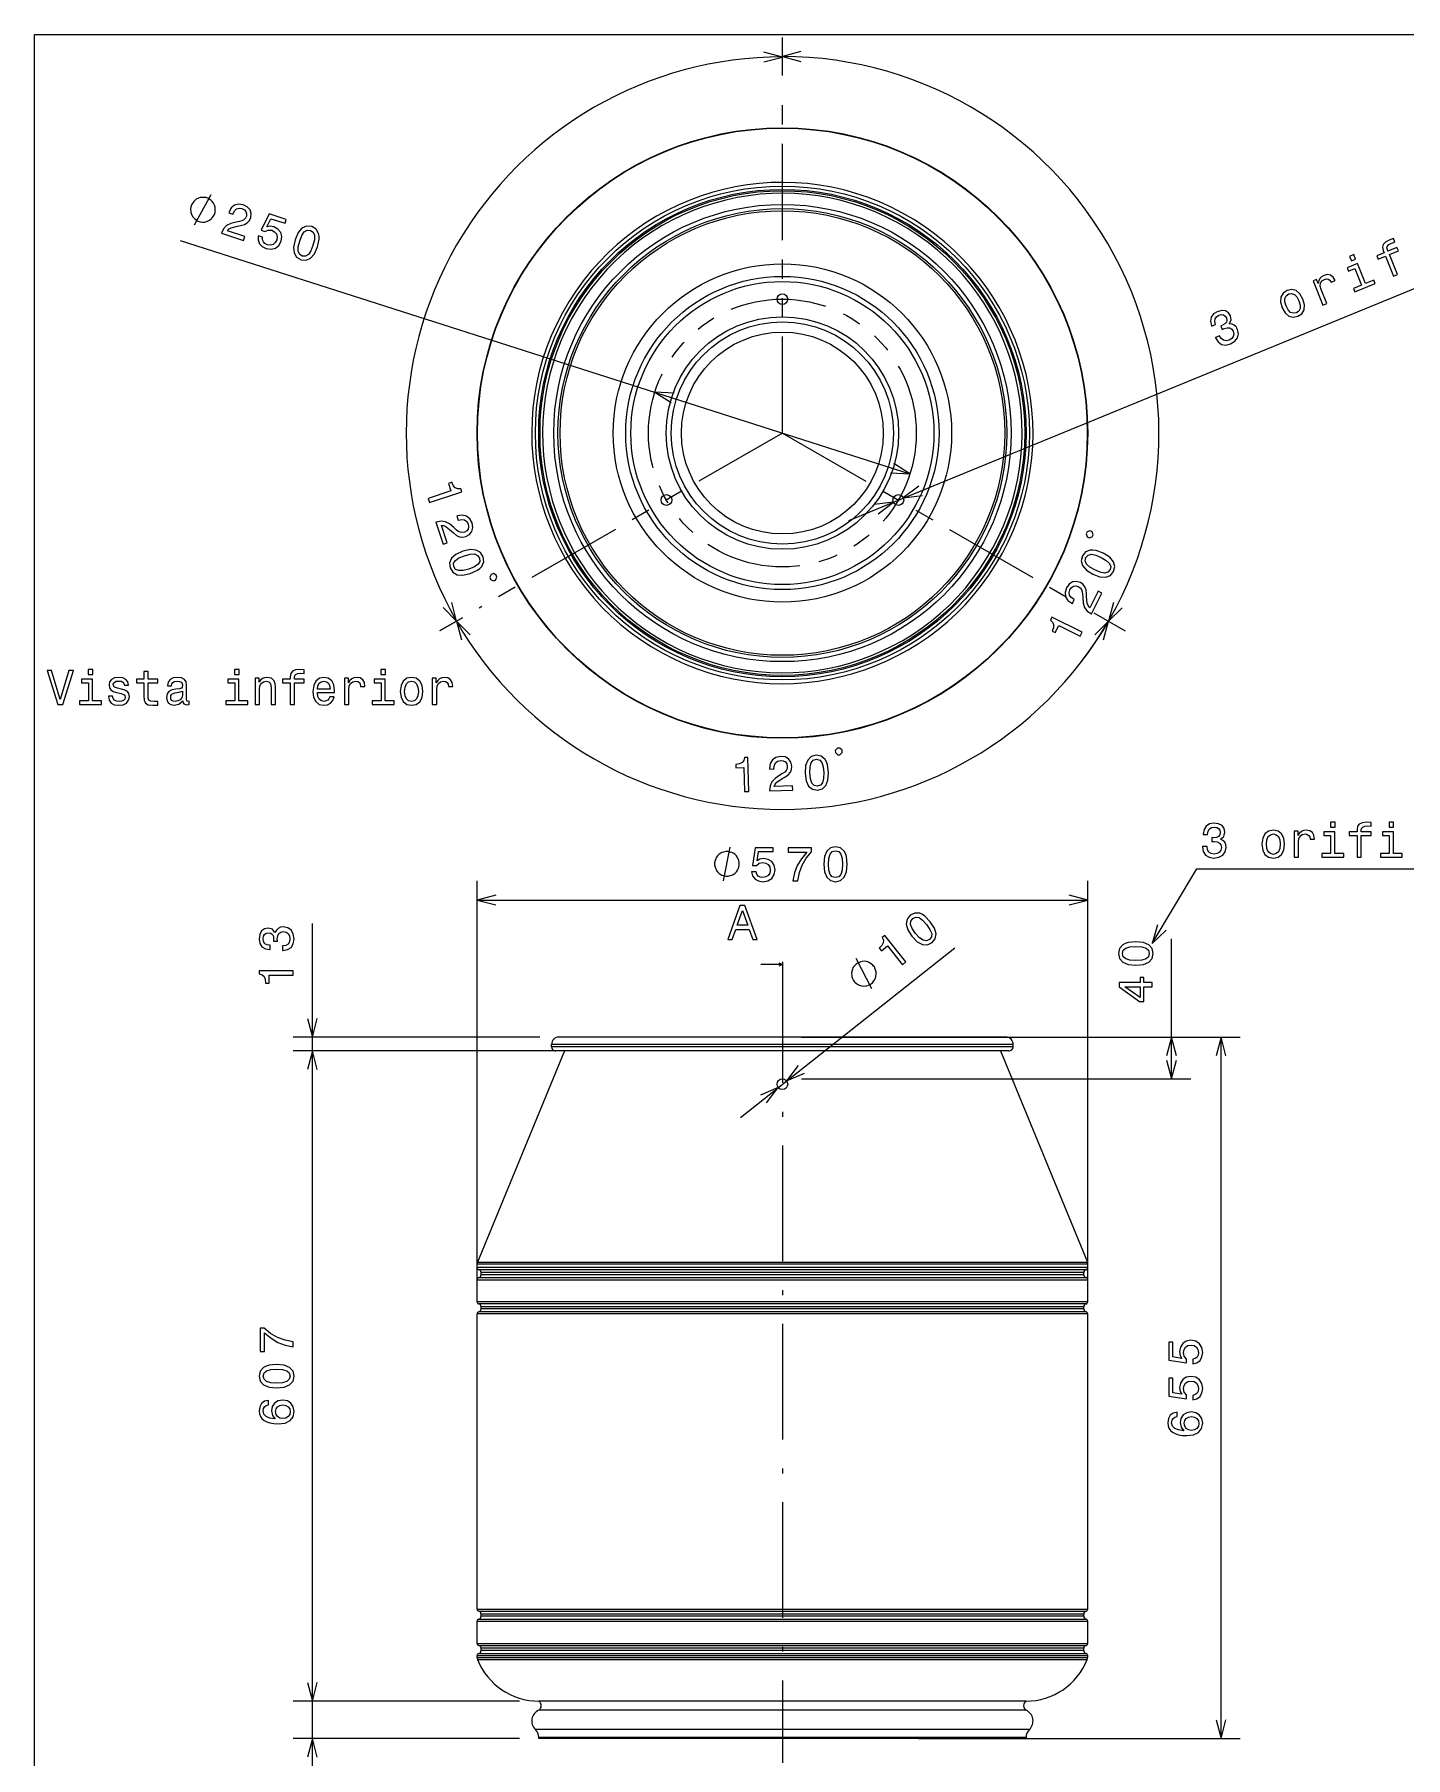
# Model space of a CAD drawing. Extents: x 25 to 410, y 10 to 284.
# Drawn here: x 25 to 167.2, y 105.2 to 284 of the extents above; entities that cross this region are included whole.
import ezdxf

# ---------------------------------------------------------------- set-up
doc = ezdxf.new("R2010")
doc.units = 0
doc.linetypes.add('DASHDOT', pattern=[18.5, 12, -3, 0.5, -3])
doc.linetypes.add('PHANTOM', pattern=[20, 10, -2, 2, -2, 2, -2])
doc.layers.get('0').update_dxf_attribs({"linetype": 'CONTINUOUS'})
doc.layers.add('cotas', color=2, linetype='CONTINUOUS', lineweight=20)
doc.layers.add('ejes', color=1, linetype='CONTINUOUS', lineweight=20)

msp = doc.modelspace()

# ---------------------------------------------------------------- linework, layer by layer
at = {"color": 7}
for p, q in [((25, 10), (25, 284)), ((25, 284), (410, 284)), ((114.06, 179.21), (78.64, 179.21)), ((114.06, 178.98), (78.64, 178.98)), ((113.69, 179.98), (79.42, 179.98)), ((125.75, 179.98), (91.48, 179.98)), ((111.85, 178.54), (51.83, 178.54)), ((79.97, 178.54), (70.95, 156.63)), ((113.85, 178.54), (79.08, 178.54)), ((125.2, 178.54), (134.22, 156.63)), ((117.76, 156.07), (74.79, 156.07)), ((117.68, 155.85), (74.95, 155.85)), ((133.84, 155.56), (75.15, 155.56)), ((74.79, 154.81), (117.76, 154.81)), ((74.95, 155.03), (117.68, 155.03)), ((133.84, 155.32), (75.15, 155.32)), ((117.76, 152.51), (74.79, 152.51)), ((117.68, 152.29), (74.95, 152.29)), ((133.84, 152), (75.15, 152)), ((70.92, 120.63), (70.92, 151.26)), ((117.76, 151.26), (74.79, 151.26)), ((117.68, 151.47), (74.95, 151.47)), ((133.84, 151.77), (75.15, 151.77)), ((134.25, 120.63), (134.25, 151.26)), ((74.79, 120.63), (117.76, 120.63)), ((74.95, 120.41), (117.68, 120.41)), ((133.84, 120.12), (75.15, 120.12)), ((133.84, 119.89), (75.15, 119.89)), ((74.79, 119.38), (117.76, 119.38)), ((74.95, 119.59), (117.68, 119.59)), ((74.79, 117.08), (117.76, 117.08)), ((74.95, 116.86), (117.68, 116.86)), ((133.84, 116.57), (75.15, 116.57)), ((133.84, 116.33), (75.15, 116.33)), ((70.92, 115.6), (117.76, 115.6)), ((70.96, 115.4), (117.75, 115.4)), ((74.79, 115.82), (117.76, 115.82)), ((74.95, 116.04), (117.68, 116.04)), ((75.31, 111.09), (51.83, 111.09)), ((114.7, 111.09), (77.31, 111.09)), ((114.7, 110.14), (77.3, 110.14)), ((114.87, 108.14), (76.96, 108.14)), ((114.7, 107.33), (77.31, 107.33)), ((114.7, 107.2), (77.31, 107.2))]:
    msp.add_line(p, q, dxfattribs=at)
at = {"color": 7, "ltscale": 0.099339}
msp.add_line((102.58, 279.73), (102.58, 283.7), dxfattribs=at)
at = {"color": 7, "ltscale": 0.098332}
msp.add_line((102.58, 279.73), (102.58, 283.66), dxfattribs=at)
at = {"color": 7, "ltscale": 0.068475}
msp.add_line((69.4, 223.49), (67.03, 222.12), dxfattribs=at)
at = {"color": 7, "ltscale": 0.094254}
msp.add_line((134.87, 224.01), (138.14, 222.12), dxfattribs=at)
at = {"color": 1, "ltscale": 0.013889}
msp.add_line((102.58, 187.78), (102.58, 187.22), dxfattribs=at)
at = {"color": 1, "ltscale": 0.055556}
msp.add_line((102.58, 187.5), (100.36, 187.5), dxfattribs=at)
at = {"color": 7, "ltscale": 0.005556}
for p, q in [((78.64, 178.98), (78.64, 179.21)), ((126.53, 178.98), (126.53, 179.21))]:
    msp.add_line(p, q, dxfattribs=at)
at = {"color": 7, "ltscale": 0.311622}
for p, q in [((126.53, 179.21), (114.06, 179.21)), ((126.53, 178.98), (114.06, 178.98))]:
    msp.add_line(p, q, dxfattribs=at)
at = {"color": 7, "ltscale": 0.305837}
msp.add_line((126.08, 178.54), (113.85, 178.54), dxfattribs=at)
at = {"color": 7, "ltscale": 0.009893}
msp.add_line((70.92, 156.07), (70.92, 156.46), dxfattribs=at)
at = {"color": 7, "ltscale": 0.096914}
for p, q in [((74.79, 156.07), (70.92, 156.07)), ((70.92, 154.81), (74.79, 154.81)), ((74.79, 152.51), (70.92, 152.51)), ((74.79, 151.26), (70.92, 151.26)), ((70.92, 120.63), (74.79, 120.63)), ((70.92, 119.38), (74.79, 119.38)), ((70.92, 117.08), (74.79, 117.08)), ((70.92, 115.82), (74.79, 115.82))]:
    msp.add_line(p, q, dxfattribs=at)
at = {"color": 7, "ltscale": 0.096379}
for p, q in [((74.95, 155.85), (71.09, 155.85)), ((71.09, 155.03), (74.95, 155.03)), ((74.95, 152.29), (71.09, 152.29)), ((74.95, 151.47), (71.09, 151.47)), ((71.09, 120.41), (74.95, 120.41)), ((71.09, 119.59), (74.95, 119.59)), ((71.09, 116.86), (74.95, 116.86)), ((71.09, 116.04), (74.95, 116.04))]:
    msp.add_line(p, q, dxfattribs=at)
at = {"color": 7, "ltscale": 0.095656}
for p, q in [((75.15, 155.56), (71.33, 155.56)), ((75.15, 155.32), (71.33, 155.32)), ((75.15, 152), (71.33, 152)), ((75.15, 151.77), (71.33, 151.77)), ((75.15, 120.12), (71.33, 120.12)), ((75.15, 119.89), (71.33, 119.89)), ((75.15, 116.57), (71.33, 116.57)), ((75.15, 116.33), (71.33, 116.33))]:
    msp.add_line(p, q, dxfattribs=at)
at = {"color": 7, "ltscale": 0.005866}
for p, q in [((71.33, 155.32), (71.33, 155.56)), ((133.84, 155.32), (133.84, 155.56)), ((71.33, 151.77), (71.33, 152)), ((133.84, 151.77), (133.84, 152)), ((71.33, 116.33), (71.33, 116.57)), ((133.84, 116.33), (133.84, 116.57))]:
    msp.add_line(p, q, dxfattribs=at)
at = {"color": 7, "ltscale": 0.379144}
msp.add_line((102.58, 156.63), (117.75, 156.63), dxfattribs=at)
at = {"color": 7, "ltscale": 0.379545}
msp.add_line((102.58, 156.46), (117.76, 156.46), dxfattribs=at)
at = {"color": 7, "ltscale": 0.409845}
for p, q in [((134.07, 155.85), (117.68, 155.85)), ((117.68, 155.03), (134.07, 155.03)), ((134.07, 152.29), (117.68, 152.29)), ((134.07, 151.47), (117.68, 151.47)), ((117.68, 120.41), (134.07, 120.41)), ((117.68, 119.59), (134.07, 119.59)), ((117.68, 116.86), (134.07, 116.86)), ((117.68, 116.04), (134.07, 116.04))]:
    msp.add_line(p, q, dxfattribs=at)
at = {"color": 7, "ltscale": 0.411686}
msp.add_line((117.75, 156.63), (134.22, 156.63), dxfattribs=at)
at = {"color": 7, "ltscale": 0.412121}
msp.add_line((117.76, 156.46), (134.25, 156.46), dxfattribs=at)
at = {"color": 7, "ltscale": 0.412122}
for p, q in [((134.25, 156.07), (117.76, 156.07)), ((117.76, 154.81), (134.25, 154.81)), ((134.25, 152.51), (117.76, 152.51)), ((134.25, 151.26), (117.76, 151.26)), ((117.76, 120.63), (134.25, 120.63)), ((117.76, 119.38), (134.25, 119.38)), ((117.76, 117.08), (134.25, 117.08)), ((117.76, 115.82), (134.25, 115.82)), ((117.76, 115.6), (134.25, 115.6))]:
    msp.add_line(p, q, dxfattribs=at)
at = {"color": 7, "ltscale": 0.009891}
msp.add_line((134.25, 156.07), (134.25, 156.46), dxfattribs=at)
at = {"color": 7, "ltscale": 0.057509}
for p, q in [((70.92, 152.51), (70.92, 154.81)), ((134.25, 152.51), (134.25, 154.81)), ((70.92, 117.08), (70.92, 119.38)), ((134.25, 117.08), (134.25, 119.38))]:
    msp.add_line(p, q, dxfattribs=at)
at = {"color": 7, "ltscale": 0.005867}
for p, q in [((71.33, 119.89), (71.33, 120.12)), ((133.84, 119.89), (133.84, 120.12))]:
    msp.add_line(p, q, dxfattribs=at)
at = {"color": 7, "ltscale": 0.005485}
for p, q in [((70.92, 115.6), (70.92, 115.82)), ((134.25, 115.6), (134.25, 115.82))]:
    msp.add_line(p, q, dxfattribs=at)
at = {"color": 7, "ltscale": 0.411609}
msp.add_line((117.75, 115.4), (134.21, 115.4), dxfattribs=at)
at = {"color": 7, "ltscale": 0.328974}
for p, q in [((127.86, 111.09), (114.7, 111.09)), ((127.86, 107.33), (114.7, 107.33))]:
    msp.add_line(p, q, dxfattribs=at)
at = {"color": 7, "ltscale": 0.329019}
msp.add_line((127.86, 110.14), (114.7, 110.14), dxfattribs=at)
at = {"color": 7, "ltscale": 0.003366}
for p, q in [((77.31, 107.2), (77.31, 107.33)), ((127.86, 107.2), (127.86, 107.33))]:
    msp.add_line(p, q, dxfattribs=at)
at = {"color": 7, "ltscale": 0.33347}
msp.add_line((128.21, 108.14), (114.87, 108.14), dxfattribs=at)
at = {"color": 7, "ltscale": 0.262258}
msp.add_line((125.19, 107.2), (114.7, 107.2), dxfattribs=at)
at = {"color": 7, "ltscale": 0.066716}
msp.add_line((127.86, 107.2), (125.19, 107.2), dxfattribs=at)
at = {"color": 4}
for points in [[(31.05, 218.11), (30.58, 218.11), (30.58, 217.61), (31.05, 217.61)], [(46.23, 218.11), (45.76, 218.11), (45.76, 217.61), (46.23, 217.61)], [(51.54, 216.73), (51.54, 214.49), (51.98, 214.49), (51.98, 216.73), (52.99, 216.73), (52.99, 217.11), (51.98, 217.11), (51.98, 217.28), (52.02, 217.48), (52.14, 217.62), (52.33, 217.7), (52.62, 217.73), (52.99, 217.71), (52.99, 218.09), (52.51, 218.11), (52.08, 218.07), (51.78, 217.93), (51.6, 217.7), (51.54, 217.36), (51.54, 217.11), (50.73, 217.11), (50.73, 216.73)], [(61.41, 218.11), (60.94, 218.11), (60.94, 217.61), (61.41, 217.61)], [(28.56, 218), (27.68, 215.02), (26.78, 218), (26.3, 218), (27.43, 214.49), (27.93, 214.49), (29.04, 218)], [(31.03, 214.87), (31.03, 217.11), (29.89, 217.11), (29.89, 216.73), (30.59, 216.73), (30.59, 214.87), (29.68, 214.87), (29.68, 214.49), (31.95, 214.49), (31.95, 214.87)], [(34.04, 216.07), (33.61, 216.17), (33.29, 216.29), (33.18, 216.53), (33.21, 216.69), (33.32, 216.81), (33.49, 216.89), (33.74, 216.92), (33.98, 216.89), (34.16, 216.8), (34.28, 216.66), (34.33, 216.48), (34.77, 216.48), (34.77, 216.49), (34.69, 216.82), (34.48, 217.08), (34.16, 217.24), (33.74, 217.3), (33.31, 217.24), (33, 217.07), (32.8, 216.82), (32.74, 216.51), (32.79, 216.21), (32.93, 216), (33.16, 215.84), (33.5, 215.74), (33.99, 215.62), (34.29, 215.49), (34.37, 215.39), (34.4, 215.24), (34.36, 215.05), (34.24, 214.91), (34.04, 214.82), (33.78, 214.79), (33.5, 214.82), (33.3, 214.93), (33.16, 215.1), (33.11, 215.34), (32.68, 215.34), (32.75, 214.93), (32.96, 214.64), (33.28, 214.46), (33.74, 214.4), (34.21, 214.46), (34.56, 214.64), (34.77, 214.92), (34.85, 215.29), (34.79, 215.61), (34.64, 215.82), (34.38, 215.97)], [(36.34, 216.73), (36.34, 215.38), (36.37, 214.94), (36.51, 214.63), (36.79, 214.46), (37.27, 214.4), (37.8, 214.42), (37.8, 214.81), (37.41, 214.78), (37.07, 214.82), (36.88, 214.94), (36.8, 215.15), (36.78, 215.45), (36.78, 216.73), (37.8, 216.73), (37.8, 217.11), (36.78, 217.11), (36.78, 217.9), (36.34, 217.9), (36.34, 217.11), (35.57, 217.11), (35.57, 216.73)], [(40.39, 214.85), (40.39, 214.83), (40.42, 214.66), (40.49, 214.54), (40.81, 214.44), (41.06, 214.48), (41.06, 214.83), (40.95, 214.81), (40.81, 214.88), (40.78, 215.08), (40.78, 216.48), (40.72, 216.84), (40.55, 217.09), (40.24, 217.24), (39.81, 217.3), (39.38, 217.24), (39.07, 217.07), (38.87, 216.8), (38.81, 216.45), (38.81, 216.41), (39.21, 216.41), (39.24, 216.63), (39.35, 216.78), (39.53, 216.87), (39.79, 216.9), (40.04, 216.88), (40.21, 216.8), (40.32, 216.67), (40.36, 216.49), (40.33, 216.28), (40.25, 216.17), (40.05, 216.12), (39.67, 216.08), (39.24, 215.99), (38.93, 215.83), (38.75, 215.58), (38.7, 215.2), (38.75, 214.87), (38.9, 214.62), (39.15, 214.47), (39.5, 214.41), (39.97, 214.52)], [(46.21, 214.87), (46.21, 217.11), (45.07, 217.11), (45.07, 216.73), (45.77, 216.73), (45.77, 214.87), (44.86, 214.87), (44.86, 214.49), (47.13, 214.49), (47.13, 214.87)], [(47.89, 214.49), (48.33, 214.49), (48.33, 216.06), (48.38, 216.41), (48.53, 216.68), (48.75, 216.84), (49.05, 216.9), (49.3, 216.85), (49.45, 216.71), (49.52, 216.49), (49.55, 216.18), (49.55, 214.49), (49.99, 214.49), (49.99, 216.27), (49.97, 216.63), (49.88, 216.93), (49.58, 217.2), (49.12, 217.3), (48.86, 217.26), (48.65, 217.17), (48.46, 217), (48.31, 216.79), (48.31, 217.2), (47.89, 217.2)], [(54.35, 215.72), (56.13, 215.72), (56.13, 215.93), (56.05, 216.51), (55.83, 216.94), (55.47, 217.2), (55.01, 217.3), (54.55, 217.2), (54.19, 216.91), (53.97, 216.46), (53.89, 215.85), (53.96, 215.23), (54.19, 214.78), (54.54, 214.49), (54.99, 214.4), (55.38, 214.46), (55.71, 214.63), (55.94, 214.91), (56.08, 215.27), (55.64, 215.27), (55.55, 215.07), (55.42, 214.92), (55.05, 214.8), (54.76, 214.85), (54.54, 215.03), (54.4, 215.32), (54.35, 215.7)], [(54.35, 216.09), (54.41, 216.44), (54.54, 216.7), (54.75, 216.85), (55.02, 216.91), (55.29, 216.85), (55.49, 216.7), (55.62, 216.44), (55.67, 216.09)], [(57.16, 214.49), (57.61, 214.49), (57.61, 216.04), (57.65, 216.41), (57.79, 216.68), (58.01, 216.84), (58.31, 216.9), (58.53, 216.86), (58.7, 216.76), (58.8, 216.59), (58.83, 216.36), (59.28, 216.36), (59.22, 216.77), (59.06, 217.06), (58.78, 217.24), (58.4, 217.3), (58.14, 217.26), (57.92, 217.16), (57.72, 216.98), (57.57, 216.75), (57.57, 217.2), (57.16, 217.2)], [(61.39, 214.87), (61.39, 217.11), (60.25, 217.11), (60.25, 216.73), (60.95, 216.73), (60.95, 214.87), (60.04, 214.87), (60.04, 214.49), (62.31, 214.49), (62.31, 214.87)], [(62.94, 215.84), (63.02, 215.23), (63.25, 214.78), (63.62, 214.49), (64.11, 214.4), (64.6, 214.49), (64.97, 214.77), (65.2, 215.22), (65.29, 215.84), (65.2, 216.46), (64.97, 216.92), (64.6, 217.2), (64.11, 217.3), (63.62, 217.2), (63.25, 216.91), (63.02, 216.46)], [(63.39, 215.85), (63.44, 216.3), (63.58, 216.63), (63.81, 216.83), (64.11, 216.9), (64.42, 216.83), (64.64, 216.64), (64.78, 216.3), (64.83, 215.85), (64.78, 215.39), (64.64, 215.06), (64.42, 214.86), (64.11, 214.79), (63.81, 214.86), (63.58, 215.06), (63.44, 215.39)], [(66.27, 214.49), (66.72, 214.49), (66.72, 216.04), (66.76, 216.41), (66.9, 216.68), (67.12, 216.84), (67.42, 216.9), (67.64, 216.86), (67.81, 216.76), (67.91, 216.59), (67.94, 216.36), (68.39, 216.36), (68.33, 216.77), (68.16, 217.06), (67.89, 217.24), (67.51, 217.3), (67.25, 217.26), (67.03, 217.16), (66.83, 216.98), (66.68, 216.75), (66.68, 217.2), (66.27, 217.2)], [(40.34, 215.44), (40.28, 215.18), (40.12, 214.98), (39.88, 214.85), (39.58, 214.8), (39.39, 214.83), (39.25, 214.91), (39.16, 215.05), (39.14, 215.24), (39.16, 215.42), (39.24, 215.55), (39.56, 215.69), (39.97, 215.75), (40.34, 215.87)]]:
    msp.add_lwpolyline(points, close=True, dxfattribs=at)
at = {"color": 1}
for points in [[(96.91, 190.12), (97.37, 190.12), (97.74, 191.15), (99.14, 191.15), (99.5, 190.12), (99.98, 190.12), (98.7, 193.63), (98.18, 193.63)], [(97.9, 191.58), (98.44, 193.12), (98.98, 191.58)]]:
    msp.add_lwpolyline(points, close=True, dxfattribs=at)
msp.add_lwpolyline([(102.25, 187.36), (102.58, 187.5), (102.25, 187.64)], dxfattribs=at)
at = {"color": 7}
for points in [[(54.34, 176.61), (53.83, 178.54), (53.31, 176.61)], [(70.92, 156.46), (101.52, 156.46), (102.58, 156.46)], [(70.95, 156.63), (101.57, 156.63), (102.58, 156.63)], [(53.31, 113.02), (53.83, 111.09), (54.34, 113.02)]]:
    msp.add_lwpolyline(points, dxfattribs=at)
for centre, radius in [((102.58, 242.65), 31.67), ((102.58, 242.65), 31.63), ((102.58, 242.65), 25.62), ((102.58, 242.65), 25.28), ((102.58, 242.65), 25.14), ((102.58, 242.65), 23.72), ((102.58, 242.65), 23.28), ((102.58, 242.65), 23.06), ((102.58, 242.65), 17.55), ((102.58, 242.65), 16.25), ((102.58, 242.65), 15.72), ((102.58, 256.54), 0.556), ((102.58, 242.65), 12.06), ((102.58, 242.65), 11.53), ((102.58, 242.65), 10.47), ((90.55, 235.7), 0.556), ((114.61, 235.7), 0.556), ((102.58, 175.09), 0.556)]:
    msp.add_circle(centre, radius, dxfattribs=at)
for centre, radius, start, end in [((102.58, 242.65), 26, 61.3521, 241.3521), ((102.58, 242.65), 24.87, 61.3521, 241.3521), ((102.58, 242.65), 26, 241.3521, 61.3521), ((102.58, 242.65), 24.87, 241.3521, 61.3521), ((79.42, 179.21), 0.778, 90, 180), ((79.08, 178.98), 0.444, 180, 270), ((125.75, 179.21), 0.778, 360, 90), ((126.08, 178.98), 0.444, 270, 0), ((71.36, 156.46), 0.444, 157.6225, 180), ((71.14, 156.07), 0.222, 180, 257.7155), ((71.03, 155.56), 0.3, 360, 77.7155), ((134.14, 155.56), 0.3, 102.2845, 180), ((134.03, 156.07), 0.222, 282.2845, 0), ((133.81, 156.46), 0.444, 360, 22.3775), ((71.14, 154.81), 0.222, 102.2845, 180), ((71.03, 155.32), 0.3, 282.2845, 0), ((134.14, 155.32), 0.3, 180, 257.7155), ((134.03, 154.81), 0.222, 360, 77.7155), ((71.14, 152.51), 0.222, 180, 257.7155), ((71.03, 152), 0.3, 360, 77.7155), ((134.14, 152), 0.3, 102.2845, 180), ((134.03, 152.51), 0.222, 282.2845, 0), ((71.14, 151.26), 0.222, 102.2845, 180), ((71.03, 151.77), 0.3, 282.2845, 0), ((134.14, 151.77), 0.3, 180, 257.7155), ((134.03, 151.26), 0.222, 360, 77.7155), ((71.14, 120.63), 0.222, 180, 257.7155), ((71.03, 120.12), 0.3, 360, 77.7155), ((71.03, 119.89), 0.3, 282.2845, 0), ((134.14, 120.12), 0.3, 102.2845, 180), ((134.14, 119.89), 0.3, 180, 257.7155), ((134.03, 120.63), 0.222, 282.2845, 0), ((71.14, 119.38), 0.222, 102.2845, 180), ((134.03, 119.38), 0.222, 360, 77.7155), ((71.14, 117.08), 0.222, 180, 257.7155), ((71.03, 116.57), 0.3, 360, 77.7155), ((71.03, 116.33), 0.3, 282.2845, 0), ((134.14, 116.57), 0.3, 102.2845, 180), ((134.14, 116.33), 0.3, 180, 257.7155), ((134.03, 117.08), 0.222, 282.2845, 0), ((71.14, 115.82), 0.222, 102.2845, 180), ((71.47, 115.6), 0.556, 180, 201.7041), ((77.31, 117.92), 6.83, 201.7041, 270), ((127.86, 117.92), 6.83, 270, 338.2959), ((134.03, 115.82), 0.222, 360, 77.7155), ((133.69, 115.6), 0.556, 338.2959, 360), ((77.01, 110.62), 0.556, 301.217, 58.3634), ((128.15, 110.62), 0.556, 121.6366, 238.783), ((77.8, 109.03), 1.22, 114.158, 226.4432), ((127.36, 109.03), 1.22, 313.5568, 65.842), ((76.19, 107.33), 1.11, 360, 46.4432), ((128.97, 107.33), 1.11, 133.5568, 180)]:
    msp.add_arc(centre, radius, start, end, dxfattribs=at)
at = {"layer": 'cotas'}
for p, q in [((109.47, 233.59), (199.77, 270.64)), ((40.11, 262.64), (115.81, 238.42)), ((70.92, 153.26), (70.92, 196.2)), ((134.25, 153.26), (134.25, 196.2)), ((70.92, 194.2), (134.25, 194.2)), ((98.22, 171.65), (120.47, 189.23)), ((77.42, 179.98), (51.83, 179.98)), ((104.58, 179.98), (144.95, 179.98)), ((115.69, 179.98), (150.08, 179.98)), ((148.08, 107.2), (148.08, 179.98)), ((111.85, 178.54), (51.83, 178.54)), ((53.83, 111.09), (53.83, 178.54)), ((104.58, 175.65), (144.95, 175.65)), ((53.83, 95.43), (53.83, 116.09)), ((75.31, 111.09), (51.83, 111.09)), ((75.31, 107.2), (51.83, 107.2)), ((116.7, 107.2), (150.08, 107.2))]:
    msp.add_line(p, q, dxfattribs=at)
at = {"layer": 'cotas', "ltscale": 0.067553}
msp.add_line((69.4, 223.49), (67.06, 222.14), dxfattribs=at)
at = {"layer": 'cotas', "ltscale": 0.094169}
msp.add_line((134.87, 224.01), (138.14, 222.12), dxfattribs=at)
at = {"layer": 'cotas', "ltscale": 0.455412}
msp.add_line((53.83, 173.54), (53.83, 191.76), dxfattribs=at)
at = {"layer": 'cotas', "ltscale": 0.363198}
msp.add_line((142.95, 175.65), (142.95, 190.18), dxfattribs=at)
at = {"layer": 'cotas'}
for points in [[(100.65, 281.15), (102.58, 281.66), (100.65, 282.18)], [(104.51, 282.22), (102.58, 281.7), (104.51, 281.19)], [(41.61, 264.26), (43.34, 267.38)], [(91.35, 246.78), (89.35, 246.88), (91.04, 245.8)], [(113.81, 238.51), (115.81, 238.42), (114.13, 239.5)], [(116.72, 237.13), (115.12, 235.91), (117.11, 236.17)], [(112.51, 234.28), (114.1, 235.49), (112.11, 235.24)], [(67.38, 224.55), (68.79, 223.14), (68.28, 225.07)], [(136.92, 225.05), (136.41, 223.12), (137.82, 224.53)], [(70.18, 221.71), (68.76, 223.12), (69.28, 221.19)], [(135.89, 221.19), (136.4, 223.12), (134.99, 221.71)], [(96.48, 196.2), (97.18, 199.7)], [(140.95, 189.69), (145.58, 197.45), (209.67, 197.45)], [(72.85, 194.72), (70.92, 194.2), (72.85, 193.69)], [(132.32, 193.69), (134.25, 194.2), (132.32, 194.72)], [(141.5, 191.61), (140.95, 189.69), (142.39, 191.08)], [(111.85, 184.97), (110.23, 188.15)], [(53.31, 181.92), (53.83, 179.98), (54.34, 181.92)], [(143.47, 178.05), (142.95, 179.98), (142.44, 178.05)], [(148.59, 178.05), (148.08, 179.98), (147.56, 178.05)], [(54.34, 176.61), (53.83, 178.54), (53.31, 176.61)], [(104.21, 177.04), (103.02, 175.44), (104.86, 176.23)], [(142.44, 177.58), (142.95, 175.65), (143.47, 177.58)], [(100.95, 173.15), (102.15, 174.75), (100.31, 173.96)], [(53.31, 113.02), (53.83, 111.09), (54.34, 113.02)], [(147.56, 109.13), (148.08, 107.2), (148.59, 109.13)], [(54.34, 105.27), (53.83, 107.2), (53.31, 105.27)]]:
    msp.add_lwpolyline(points, dxfattribs=at)
for points in [[(43.7, 265.42), (43.74, 265.54), (43.75, 265.78), (43.75, 265.96), (43.73, 266.09), (43.67, 266.29), (43.56, 266.51), (43.43, 266.68), (43.33, 266.77), (43.18, 266.88), (42.98, 267), (42.87, 267.04), (42.76, 267.07), (42.52, 267.09), (42.33, 267.09), (42.2, 267.07), (42, 267.01), (41.78, 266.9), (41.62, 266.76), (41.53, 266.67), (41.42, 266.52), (41.29, 266.32), (41.25, 266.21), (41.22, 266.1), (41.2, 265.86), (41.21, 265.67), (41.23, 265.54), (41.28, 265.34), (41.4, 265.12), (41.53, 264.96), (41.62, 264.86), (41.77, 264.76), (41.98, 264.63), (42.09, 264.59), (42.2, 264.56), (42.44, 264.54), (42.62, 264.54), (42.75, 264.56), (42.95, 264.62), (43.17, 264.74), (43.34, 264.87), (43.43, 264.96), (43.54, 265.11), (43.66, 265.31)], [(44.39, 263.37), (46.68, 262.63), (46.82, 263.05), (45.01, 263.63), (45.18, 263.82), (45.41, 263.95), (46.05, 264.12), (46.38, 264.17), (46.77, 264.28), (47.07, 264.45), (47.29, 264.69), (47.44, 265), (47.49, 265.43), (47.36, 265.81), (47.08, 266.13), (46.66, 266.34), (46.17, 266.41), (45.75, 266.29), (45.41, 266.01), (45.18, 265.56), (45.16, 265.49), (45.59, 265.35), (45.61, 265.39), (45.75, 265.7), (45.96, 265.9), (46.22, 265.99), (46.51, 265.95), (46.77, 265.81), (46.94, 265.63), (47.01, 265.4), (46.99, 265.15), (46.88, 264.94), (46.73, 264.78), (46.52, 264.66), (46.27, 264.59), (45.93, 264.52), (45.37, 264.38), (44.93, 264.17), (44.61, 263.85), (44.4, 263.38)], [(48.21, 263.1), (48.19, 262.68), (48.33, 262.29), (48.61, 261.99), (49.03, 261.78), (49.54, 261.71), (50, 261.82), (50.36, 262.12), (50.6, 262.57), (50.66, 263.04), (50.55, 263.47), (50.26, 263.81), (49.82, 264.04), (49.44, 264.1), (49.11, 264.03), (49.53, 264.88), (50.99, 264.42), (51.12, 264.81), (49.34, 265.38), (48.51, 263.7), (48.89, 263.57), (49.24, 263.71), (49.62, 263.68), (49.91, 263.53), (50.1, 263.3), (50.17, 263.01), (50.13, 262.7), (49.98, 262.41), (49.75, 262.22), (49.47, 262.15), (49.15, 262.19), (48.9, 262.31), (48.74, 262.48), (48.65, 262.7), (48.66, 262.96)], [(52.04, 262.71), (51.88, 261.94), (51.93, 261.33), (52.18, 260.88), (52.65, 260.62), (53.18, 260.57), (53.64, 260.78), (54.04, 261.24), (54.36, 261.97), (54.52, 262.75), (54.52, 263.07), (54.47, 263.36), (54.21, 263.8), (53.76, 264.07), (53.22, 264.12), (52.75, 263.9), (52.36, 263.44)], [(52.51, 262.56), (52.73, 263.13), (52.98, 263.51), (53.28, 263.69), (53.63, 263.67), (53.92, 263.48), (54.06, 263.17), (54.04, 262.71), (53.89, 262.12), (53.67, 261.55), (53.41, 261.17), (53.12, 260.99), (52.78, 261.01), (52.48, 261.2), (52.34, 261.51), (52.36, 261.97)], [(165.13, 261.01), (165.98, 258.94), (166.39, 259.11), (165.54, 261.18), (166.48, 261.56), (166.33, 261.91), (165.4, 261.53), (165.34, 261.68), (165.29, 261.88), (165.35, 262.05), (165.5, 262.2), (165.75, 262.34), (166.11, 262.46), (165.96, 262.82), (165.51, 262.66), (165.13, 262.45), (164.9, 262.21), (164.82, 261.92), (164.9, 261.59), (164.99, 261.36), (164.24, 261.05), (164.38, 260.7)], [(161.85, 261.16), (161.42, 260.98), (161.61, 260.52), (162.04, 260.69)], [(163.07, 258.15), (162.22, 260.23), (161.16, 259.79), (161.31, 259.44), (161.95, 259.71), (162.66, 257.98), (161.82, 257.64), (161.96, 257.29), (164.06, 258.15), (163.92, 258.5)], [(154.41, 255.65), (154.72, 255.11), (155.11, 254.78), (155.55, 254.66), (156.05, 254.76), (156.46, 255.03), (156.7, 255.43), (156.74, 255.94), (156.58, 256.55), (156.27, 257.08), (155.88, 257.42), (155.44, 257.54), (154.95, 257.44), (154.53, 257.16), (154.29, 256.76), (154.25, 256.25)], [(158.65, 255.93), (159.07, 256.1), (158.48, 257.53), (158.38, 257.9), (158.4, 258.2), (158.55, 258.43), (158.8, 258.59), (159.02, 258.65), (159.21, 258.62), (159.37, 258.5), (159.49, 258.29), (159.91, 258.46), (159.7, 258.82), (159.43, 259.03), (159.11, 259.08), (158.73, 259), (158.51, 258.86), (158.34, 258.68), (158.23, 258.45), (158.17, 258.18), (158, 258.59), (157.63, 258.44)], [(154.83, 255.83), (154.7, 256.27), (154.7, 256.62), (154.84, 256.9), (155.1, 257.08), (155.4, 257.13), (155.69, 257.03), (155.94, 256.78), (156.16, 256.38), (156.29, 255.93), (156.29, 255.57), (156.15, 255.3), (155.9, 255.12), (155.59, 255.07), (155.3, 255.17), (155.04, 255.42)], [(147.5, 252.55), (147.52, 252.52), (147.78, 252.1), (148.13, 251.85), (148.57, 251.78), (149.06, 251.89), (149.51, 252.17), (149.79, 252.52), (149.89, 252.94), (149.8, 253.4), (149.65, 253.66), (149.45, 253.84), (149.22, 253.94), (148.94, 253.98), (149.14, 254.35), (149.08, 254.8), (148.86, 255.13), (148.55, 255.33), (148.15, 255.37), (147.68, 255.24), (147.29, 255), (147.05, 254.66), (146.98, 254.24), (147.09, 253.78), (147.1, 253.75), (147.51, 253.92), (147.43, 254.23), (147.46, 254.5), (147.6, 254.71), (147.86, 254.87), (148.12, 254.93), (148.34, 254.91), (148.51, 254.79), (148.64, 254.59), (148.69, 254.35), (148.64, 254.15), (148.48, 253.97), (148.23, 253.84), (148.05, 253.77), (148.2, 253.4), (148.42, 253.5), (148.73, 253.58), (149, 253.56), (149.2, 253.43), (149.35, 253.21), (149.41, 252.92), (149.35, 252.66), (149.19, 252.45), (148.92, 252.29), (148.61, 252.22), (148.34, 252.27), (148.11, 252.44), (147.93, 252.72)], [(65.84, 235.87), (65.98, 235.44), (69.33, 236.55), (69.22, 236.87), (68.9, 236.86), (68.65, 236.97), (68.44, 237.19), (68.28, 237.54), (67.94, 237.43), (68.2, 236.66)], [(66.65, 233.41), (67.41, 231.12), (67.82, 231.26), (67.22, 233.07), (67.48, 233.04), (67.72, 232.93), (68.24, 232.51), (68.48, 232.28), (68.79, 232.03), (69.1, 231.88), (69.43, 231.85), (69.76, 231.9), (70.14, 232.12), (70.38, 232.45), (70.47, 232.86), (70.39, 233.33), (70.16, 233.76), (69.82, 234.04), (69.38, 234.14), (68.88, 234.06), (68.82, 234.04), (68.96, 233.6), (69, 233.62), (69.34, 233.68), (69.62, 233.63), (69.84, 233.48), (69.99, 233.22), (70.03, 232.93), (69.98, 232.68), (69.84, 232.49), (69.62, 232.36), (69.39, 232.32), (69.17, 232.35), (68.96, 232.45), (68.74, 232.61), (68.5, 232.84), (68.04, 233.22), (67.62, 233.44), (67.17, 233.51), (66.67, 233.41)], [(134.71, 231.88), (134.81, 232.09), (134.7, 232.4), (134.5, 232.51), (134.18, 232.4), (134.08, 232.19), (134.18, 231.88), (134.39, 231.78)], [(69.45, 230.38), (68.72, 230.06), (68.26, 229.66), (68.06, 229.19), (68.12, 228.66), (68.38, 228.2), (68.83, 227.95), (69.44, 227.91), (70.21, 228.08), (70.94, 228.41), (71.2, 228.59), (71.4, 228.8), (71.61, 229.27), (71.56, 229.8), (71.28, 230.26), (70.83, 230.51), (70.22, 230.56)], [(69.6, 229.92), (70.2, 230.08), (70.65, 230.1), (70.97, 229.96), (71.16, 229.67), (71.18, 229.32), (71.01, 229.03), (70.63, 228.77), (70.06, 228.54), (69.47, 228.39), (69.01, 228.37), (68.69, 228.5), (68.51, 228.79), (68.48, 229.14), (68.66, 229.44), (69.03, 229.69)], [(134.78, 228.01), (135.52, 227.72), (136.13, 227.69), (136.61, 227.87), (136.94, 228.29), (137.07, 228.81), (136.93, 229.3), (136.53, 229.76), (135.86, 230.18), (135.12, 230.46), (134.8, 230.51), (134.51, 230.51), (134.03, 230.32), (133.7, 229.91), (133.57, 229.39), (133.71, 228.89), (134.11, 228.43)], [(134.99, 228.44), (134.47, 228.75), (134.13, 229.06), (134, 229.38), (134.07, 229.72), (134.3, 229.98), (134.63, 230.07), (135.08, 229.98), (135.64, 229.75), (136.18, 229.44), (136.51, 229.13), (136.64, 228.81), (136.57, 228.48), (136.34, 228.21), (136.01, 228.12), (135.56, 228.21)], [(72.23, 227.69), (72.3, 227.47), (72.6, 227.32), (72.82, 227.39), (72.97, 227.69), (72.9, 227.91), (72.6, 228.06), (72.38, 227.98)], [(134.64, 223.89), (135.71, 226.04), (135.32, 226.24), (134.47, 224.53), (134.31, 224.74), (134.21, 224.99), (134.14, 225.65), (134.14, 225.98), (134.09, 226.37), (133.97, 226.7), (133.77, 226.95), (133.49, 227.15), (133.07, 227.26), (132.67, 227.2), (132.32, 226.97), (132.04, 226.58), (131.9, 226.11), (131.95, 225.67), (132.18, 225.29), (132.59, 225), (132.66, 224.97), (132.86, 225.38), (132.82, 225.4), (132.54, 225.59), (132.37, 225.82), (132.32, 226.09), (132.4, 226.37), (132.58, 226.61), (132.79, 226.75), (133.03, 226.79), (133.27, 226.72), (133.46, 226.59), (133.6, 226.41), (133.68, 226.19), (133.71, 225.93), (133.73, 225.59), (133.79, 225.01), (133.93, 224.55), (134.2, 224.18), (134.63, 223.9)], [(133.48, 221.57), (133.69, 221.98), (130.53, 223.55), (130.38, 223.24), (130.61, 223.02), (130.72, 222.77), (130.7, 222.46), (130.57, 222.1), (130.89, 221.94), (131.25, 222.68)], [(104.94, 207.36), (105.04, 206.57), (105.3, 206.02), (105.69, 205.69), (106.21, 205.59), (106.73, 205.72), (107.1, 206.07), (107.31, 206.65), (107.37, 207.44), (107.26, 208.22), (107.16, 208.53), (107.01, 208.79), (106.62, 209.12), (106.1, 209.22), (105.58, 209.08), (105.21, 208.72), (104.99, 208.15)], [(108.32, 209.26), (108.55, 209.27), (108.78, 209.51), (108.77, 209.74), (108.53, 209.97), (108.29, 209.96), (108.07, 209.72), (108.08, 209.49)], [(98.65, 205.45), (99.11, 205.47), (99, 208.99), (98.66, 208.98), (98.58, 208.67), (98.4, 208.46), (98.13, 208.33), (97.75, 208.27), (97.76, 207.92), (98.57, 207.94)], [(101.25, 205.53), (103.65, 205.61), (103.64, 206.04), (101.74, 205.98), (101.84, 206.22), (102.01, 206.43), (102.56, 206.8), (102.85, 206.96), (103.18, 207.19), (103.41, 207.45), (103.53, 207.75), (103.57, 208.09), (103.47, 208.51), (103.23, 208.84), (102.86, 209.04), (102.39, 209.1), (101.9, 209), (101.54, 208.75), (101.32, 208.36), (101.25, 207.86), (101.26, 207.79), (101.72, 207.8), (101.71, 207.85), (101.75, 208.19), (101.88, 208.45), (102.09, 208.61), (102.37, 208.68), (102.67, 208.64), (102.89, 208.52), (103.04, 208.33), (103.09, 208.08), (103.07, 207.85), (102.98, 207.65), (102.82, 207.47), (102.6, 207.31), (102.31, 207.14), (101.83, 206.81), (101.49, 206.47), (101.3, 206.06), (101.25, 205.55)], [(105.43, 207.38), (105.45, 207.99), (105.56, 208.43), (105.78, 208.7), (106.11, 208.8), (106.45, 208.72), (106.68, 208.47), (106.82, 208.03), (106.88, 207.42), (106.86, 206.81), (106.75, 206.37), (106.53, 206.1), (106.2, 206), (105.86, 206.08), (105.63, 206.33), (105.49, 206.76)], [(146.16, 199.74), (146.16, 199.71), (146.24, 199.22), (146.48, 198.86), (146.85, 198.63), (147.35, 198.54), (147.87, 198.63), (148.27, 198.85), (148.52, 199.2), (148.61, 199.66), (148.57, 199.96), (148.46, 200.2), (148.28, 200.38), (148.03, 200.52), (148.36, 200.79), (148.48, 201.23), (148.4, 201.62), (148.19, 201.92), (147.83, 202.1), (147.35, 202.17), (146.89, 202.09), (146.55, 201.87), (146.32, 201.51), (146.24, 201.04), (146.24, 201.01), (146.69, 201.01), (146.73, 201.33), (146.86, 201.56), (147.08, 201.71), (147.37, 201.76), (147.64, 201.72), (147.83, 201.61), (147.94, 201.44), (147.99, 201.21), (147.94, 200.96), (147.82, 200.79), (147.61, 200.69), (147.32, 200.66), (147.13, 200.67), (147.13, 200.27), (147.37, 200.28), (147.69, 200.23), (147.93, 200.11), (148.07, 199.91), (148.12, 199.66), (148.06, 199.36), (147.92, 199.15), (147.69, 199.01), (147.38, 198.97), (147.06, 199.02), (146.83, 199.17), (146.68, 199.41), (146.63, 199.74)], [(159.91, 202.26), (159.44, 202.26), (159.44, 201.76), (159.91, 201.76)], [(162.19, 200.88), (162.19, 198.64), (162.63, 198.64), (162.63, 200.88), (163.64, 200.88), (163.64, 201.26), (162.63, 201.26), (162.63, 201.43), (162.66, 201.63), (162.78, 201.77), (162.98, 201.85), (163.26, 201.88), (163.64, 201.86), (163.64, 202.24), (163.16, 202.26), (162.73, 202.22), (162.42, 202.08), (162.24, 201.85), (162.19, 201.51), (162.19, 201.26), (161.37, 201.26), (161.37, 200.88)], [(165.98, 202.26), (165.51, 202.26), (165.51, 201.76), (165.98, 201.76)], [(152.33, 200), (152.41, 199.38), (152.64, 198.93), (153.01, 198.64), (153.51, 198.55), (154, 198.64), (154.36, 198.92), (154.6, 199.38), (154.68, 200), (154.6, 200.61), (154.36, 201.07), (154, 201.35), (153.51, 201.45), (153.01, 201.35), (152.64, 201.06), (152.41, 200.61)], [(152.79, 200), (152.83, 200.45), (152.97, 200.78), (153.2, 200.98), (153.51, 201.05), (153.81, 200.98), (154.04, 200.79), (154.18, 200.45), (154.23, 200), (154.18, 199.54), (154.04, 199.21), (153.81, 199.01), (153.51, 198.94), (153.2, 199.01), (152.97, 199.21), (152.83, 199.54)], [(155.66, 198.64), (156.11, 198.64), (156.11, 200.19), (156.15, 200.57), (156.29, 200.83), (156.51, 200.99), (156.81, 201.05), (157.03, 201.01), (157.2, 200.91), (157.3, 200.74), (157.33, 200.51), (157.78, 200.51), (157.72, 200.92), (157.56, 201.21), (157.28, 201.39), (156.9, 201.45), (156.64, 201.41), (156.42, 201.31), (156.22, 201.14), (156.07, 200.9), (156.07, 201.35), (155.66, 201.35)], [(159.89, 199.02), (159.89, 201.26), (158.75, 201.26), (158.75, 200.88), (159.45, 200.88), (159.45, 199.02), (158.54, 199.02), (158.54, 198.64), (160.81, 198.64), (160.81, 199.02)], [(165.96, 199.02), (165.96, 201.26), (164.82, 201.26), (164.82, 200.88), (165.52, 200.88), (165.52, 199.02), (164.61, 199.02), (164.61, 198.64), (166.88, 198.64), (166.88, 199.02)], [(98.11, 197.95), (98.11, 198.07), (98.05, 198.3), (98, 198.48), (97.94, 198.6), (97.82, 198.77), (97.65, 198.95), (97.47, 199.06), (97.35, 199.12), (97.18, 199.18), (96.95, 199.24), (96.83, 199.24), (96.71, 199.24), (96.48, 199.18), (96.3, 199.12), (96.19, 199.06), (96.01, 198.95), (95.84, 198.77), (95.72, 198.6), (95.66, 198.48), (95.6, 198.3), (95.55, 198.07), (95.55, 197.95), (95.55, 197.84), (95.6, 197.6), (95.66, 197.43), (95.72, 197.31), (95.84, 197.14), (96.01, 196.96), (96.19, 196.85), (96.3, 196.79), (96.48, 196.73), (96.71, 196.67), (96.83, 196.67), (96.95, 196.67), (97.18, 196.73), (97.35, 196.79), (97.47, 196.85), (97.65, 196.96), (97.82, 197.14), (97.94, 197.31), (98, 197.43), (98.05, 197.6), (98.11, 197.84)], [(99.38, 197.12), (99.49, 196.7), (99.74, 196.38), (100.1, 196.18), (100.56, 196.1), (101.07, 196.19), (101.47, 196.44), (101.72, 196.84), (101.82, 197.34), (101.73, 197.81), (101.49, 198.18), (101.11, 198.41), (100.63, 198.5), (100.25, 198.44), (99.95, 198.27), (100.1, 199.22), (101.63, 199.22), (101.63, 199.63), (99.76, 199.63), (99.48, 197.77), (99.88, 197.77), (100.18, 198.01), (100.55, 198.1), (100.87, 198.04), (101.12, 197.88), (101.28, 197.63), (101.33, 197.31), (101.28, 197), (101.11, 196.75), (100.87, 196.59), (100.55, 196.54), (100.28, 196.57), (100.08, 196.69), (99.92, 196.87), (99.85, 197.12)], [(103.67, 196.2), (104.17, 196.2), (104.34, 197.04), (104.63, 197.81), (105.05, 198.53), (105.59, 199.21), (105.59, 199.63), (103.19, 199.63), (103.19, 199.17), (105.1, 199.17), (104.55, 198.49), (104.13, 197.78), (103.84, 197.02)], [(106.89, 197.91), (106.96, 197.12), (107.2, 196.56), (107.58, 196.21), (108.1, 196.1), (108.62, 196.21), (109, 196.56), (109.23, 197.12), (109.31, 197.91), (109.23, 198.7), (109.14, 199.01), (109, 199.27), (108.62, 199.61), (108.1, 199.73), (107.58, 199.61), (107.2, 199.27), (106.96, 198.7)], [(107.37, 197.91), (107.41, 198.52), (107.54, 198.96), (107.76, 199.22), (108.1, 199.31), (108.44, 199.22), (108.66, 198.96), (108.79, 198.52), (108.83, 197.91), (108.79, 197.3), (108.66, 196.86), (108.44, 196.6), (108.1, 196.52), (107.76, 196.6), (107.54, 196.86), (107.41, 197.3)], [(50.73, 188.97), (50.76, 188.97), (51.25, 189.05), (51.61, 189.28), (51.84, 189.66), (51.93, 190.15), (51.84, 190.68), (51.62, 191.07), (51.27, 191.32), (50.81, 191.41), (50.51, 191.37), (50.27, 191.26), (50.09, 191.08), (49.95, 190.84), (49.68, 191.17), (49.24, 191.28), (48.85, 191.21), (48.55, 190.99), (48.37, 190.64), (48.3, 190.15), (48.38, 189.7), (48.6, 189.35), (48.96, 189.12), (49.43, 189.05), (49.46, 189.05), (49.46, 189.5), (49.14, 189.54), (48.91, 189.67), (48.76, 189.88), (48.71, 190.18), (48.75, 190.44), (48.86, 190.63), (49.03, 190.75), (49.26, 190.79), (49.51, 190.75), (49.68, 190.63), (49.78, 190.41), (49.81, 190.13), (49.8, 189.93), (50.2, 189.93), (50.19, 190.18), (50.24, 190.49), (50.36, 190.73), (50.56, 190.87), (50.81, 190.92), (51.1, 190.87), (51.32, 190.72), (51.46, 190.49), (51.5, 190.18), (51.45, 189.86), (51.3, 189.63), (51.06, 189.49), (50.73, 189.43)], [(116.02, 190.44), (116.57, 189.87), (117.11, 189.57), (117.62, 189.54), (118.1, 189.78), (118.44, 190.19), (118.52, 190.69), (118.35, 191.28), (117.92, 191.95), (117.37, 192.52), (117.1, 192.7), (116.84, 192.82), (116.33, 192.85), (115.85, 192.62), (115.51, 192.21), (115.43, 191.7), (115.59, 191.11)], [(116.4, 190.74), (116.05, 191.25), (115.88, 191.67), (115.9, 192.01), (116.11, 192.29), (116.43, 192.43), (116.76, 192.37), (117.13, 192.1), (117.54, 191.65), (117.89, 191.14), (118.07, 190.72), (118.05, 190.38), (117.84, 190.1), (117.52, 189.96), (117.19, 190.02), (116.81, 190.29)], [(115.03, 187.48), (115.39, 187.77), (113.21, 190.53), (112.94, 190.32), (113.06, 190.02), (113.04, 189.75), (112.9, 189.48), (112.63, 189.21), (112.85, 188.93), (113.49, 189.44)], [(139.24, 187.44), (140.04, 187.52), (140.6, 187.76), (140.94, 188.14), (141.05, 188.66), (140.94, 189.18), (140.6, 189.56), (140.04, 189.79), (139.24, 189.87), (138.46, 189.79), (138.14, 189.69), (137.89, 189.56), (137.54, 189.18), (137.43, 188.66), (137.54, 188.14), (137.89, 187.76), (138.46, 187.52)], [(112.04, 187.35), (111.97, 187.44), (111.78, 187.59), (111.63, 187.69), (111.51, 187.75), (111.31, 187.81), (111.06, 187.84), (110.85, 187.82), (110.73, 187.8), (110.55, 187.73), (110.33, 187.63), (110.24, 187.56), (110.15, 187.49), (110, 187.3), (109.9, 187.15), (109.85, 187.03), (109.78, 186.83), (109.75, 186.58), (109.77, 186.37), (109.8, 186.24), (109.86, 186.07), (109.96, 185.85), (110.03, 185.76), (110.1, 185.67), (110.29, 185.52), (110.45, 185.42), (110.56, 185.36), (110.77, 185.3), (111.01, 185.27), (111.22, 185.29), (111.35, 185.31), (111.52, 185.38), (111.74, 185.48), (111.83, 185.55), (111.92, 185.62), (112.07, 185.81), (112.17, 185.97), (112.23, 186.08), (112.29, 186.28), (112.32, 186.53), (112.3, 186.74), (112.28, 186.87), (112.21, 187.04), (112.12, 187.26)], [(139.24, 187.93), (138.63, 187.97), (138.2, 188.09), (137.94, 188.32), (137.85, 188.66), (137.94, 188.99), (138.2, 189.22), (138.63, 189.35), (139.24, 189.39), (139.86, 189.35), (140.3, 189.22), (140.56, 188.99), (140.64, 188.66), (140.56, 188.32), (140.3, 188.09), (139.86, 187.97)], [(51.83, 186.41), (51.83, 186.87), (48.3, 186.87), (48.3, 186.53), (48.61, 186.44), (48.82, 186.25), (48.94, 185.98), (48.98, 185.59), (49.33, 185.59), (49.33, 186.41)], [(140.95, 185.2), (140.95, 185.66), (140.09, 185.66), (140.09, 186.15), (139.68, 186.15), (139.68, 185.66), (137.53, 185.66), (137.53, 185.2), (139.64, 183.66), (140.09, 183.66), (140.09, 185.2)], [(139.68, 184.09), (138.11, 185.2), (139.68, 185.2)], [(51.83, 147.85), (51.83, 148.36), (50.99, 148.52), (50.22, 148.82), (49.5, 149.23), (48.82, 149.77), (48.4, 149.77), (48.4, 147.37), (48.86, 147.37), (48.86, 149.29), (49.54, 148.73), (50.25, 148.31), (51.01, 148.02)], [(145.16, 146.08), (145.58, 146.19), (145.9, 146.44), (146.1, 146.8), (146.18, 147.26), (146.09, 147.77), (145.84, 148.17), (145.45, 148.42), (144.94, 148.52), (144.47, 148.43), (144.11, 148.19), (143.87, 147.81), (143.78, 147.32), (143.84, 146.94), (144.01, 146.65), (143.07, 146.79), (143.07, 148.33), (142.65, 148.33), (142.65, 146.46), (144.51, 146.18), (144.51, 146.58), (144.27, 146.87), (144.19, 147.25), (144.24, 147.57), (144.4, 147.82), (144.65, 147.97), (144.97, 148.03), (145.29, 147.97), (145.53, 147.81), (145.69, 147.56), (145.74, 147.25), (145.71, 146.98), (145.59, 146.77), (145.41, 146.62), (145.16, 146.55)], [(50.12, 143.6), (50.91, 143.67), (51.47, 143.91), (51.82, 144.29), (51.93, 144.81), (51.82, 145.33), (51.47, 145.71), (50.91, 145.94), (50.12, 146.02), (49.33, 145.94), (49.02, 145.85), (48.76, 145.71), (48.42, 145.33), (48.3, 144.81), (48.42, 144.29), (48.76, 143.91), (49.33, 143.67)], [(50.12, 144.08), (49.51, 144.12), (49.07, 144.25), (48.81, 144.48), (48.72, 144.81), (48.81, 145.15), (49.07, 145.37), (49.51, 145.5), (50.12, 145.54), (50.73, 145.5), (51.17, 145.37), (51.43, 145.15), (51.51, 144.81), (51.43, 144.48), (51.17, 144.25), (50.73, 144.12)], [(145.16, 142.34), (145.58, 142.45), (145.9, 142.7), (146.1, 143.06), (146.18, 143.53), (146.09, 144.04), (145.84, 144.43), (145.45, 144.69), (144.94, 144.78), (144.47, 144.7), (144.11, 144.45), (143.87, 144.08), (143.78, 143.59), (143.84, 143.21), (144.01, 142.92), (143.07, 143.06), (143.07, 144.59), (142.65, 144.59), (142.65, 142.72), (144.51, 142.44), (144.51, 142.85), (144.27, 143.14), (144.19, 143.51), (144.24, 143.83), (144.4, 144.08), (144.65, 144.24), (144.97, 144.29), (145.29, 144.24), (145.53, 144.08), (145.69, 143.83), (145.74, 143.51), (145.71, 143.24), (145.59, 143.04), (145.41, 142.89), (145.16, 142.81)], [(49.27, 142.29), (48.86, 142.19), (48.56, 141.97), (48.37, 141.63), (48.3, 141.18), (48.34, 140.89), (48.43, 140.63), (48.59, 140.4), (48.81, 140.21), (49.09, 140.06), (49.43, 139.95), (49.82, 139.88), (50.27, 139.86), (50.99, 139.94), (51.51, 140.19), (51.82, 140.58), (51.93, 141.13), (51.84, 141.62), (51.6, 141.99), (51.23, 142.23), (50.75, 142.32), (50.27, 142.23), (49.9, 142), (49.67, 141.64), (49.59, 141.2), (49.69, 140.72), (49.98, 140.36), (49.43, 140.44), (49.03, 140.6), (48.79, 140.85), (48.71, 141.19), (48.75, 141.44), (48.86, 141.63), (49.03, 141.76), (49.27, 141.82)], [(50.76, 141.83), (51.07, 141.77), (51.32, 141.63), (51.48, 141.41), (51.53, 141.12), (51.48, 140.83), (51.32, 140.6), (51.08, 140.45), (50.76, 140.41), (50.45, 140.46), (50.21, 140.6), (50.06, 140.83), (50.01, 141.14), (50.06, 141.42), (50.21, 141.63), (50.44, 141.77)], [(143.52, 141.07), (143.11, 140.97), (142.81, 140.75), (142.62, 140.41), (142.55, 139.96), (142.59, 139.66), (142.68, 139.41), (142.84, 139.18), (143.06, 138.99), (143.34, 138.84), (143.68, 138.73), (144.08, 138.66), (144.52, 138.64), (145.24, 138.72), (145.76, 138.96), (146.07, 139.36), (146.18, 139.91), (146.09, 140.4), (145.85, 140.77), (145.48, 141.01), (145, 141.1), (144.52, 141.01), (144.16, 140.78), (143.92, 140.42), (143.84, 139.98), (143.94, 139.5), (144.23, 139.14), (143.68, 139.22), (143.28, 139.38), (143.04, 139.62), (142.96, 139.97), (143, 140.22), (143.11, 140.41), (143.28, 140.54), (143.52, 140.6)], [(145.01, 140.61), (145.33, 140.55), (145.57, 140.41), (145.73, 140.18), (145.78, 139.9), (145.73, 139.6), (145.57, 139.38), (145.33, 139.23), (145.01, 139.18), (144.7, 139.24), (144.46, 139.38), (144.31, 139.61), (144.26, 139.92), (144.31, 140.19), (144.46, 140.41), (144.7, 140.55)]]:
    msp.add_lwpolyline(points, close=True, dxfattribs=at)
for radius, start, end in [(39.02, 90, 210), (39.06, 322.2929, 90), (39.05, 210, 330)]:
    msp.add_arc((102.58, 242.65), radius, start, end, dxfattribs=at)
at = {"layer": 'ejes', "linetype": 'PHANTOM'}
for q in [(102.58, 277.73), (71.13, 224.49), (133.14, 225.01)]:
    msp.add_line((102.58, 242.65), q, dxfattribs=at)
at = {"layer": 'ejes', "linetype": 'DASHDOT'}
msp.add_line((102.58, 187.22), (102.58, 104.69), dxfattribs=at)
at = {"layer": 'ejes', "linetype": 'PHANTOM'}
msp.add_circle((102.58, 242.65), 13.89, dxfattribs=at)

doc.saveas('drawing.dxf')
